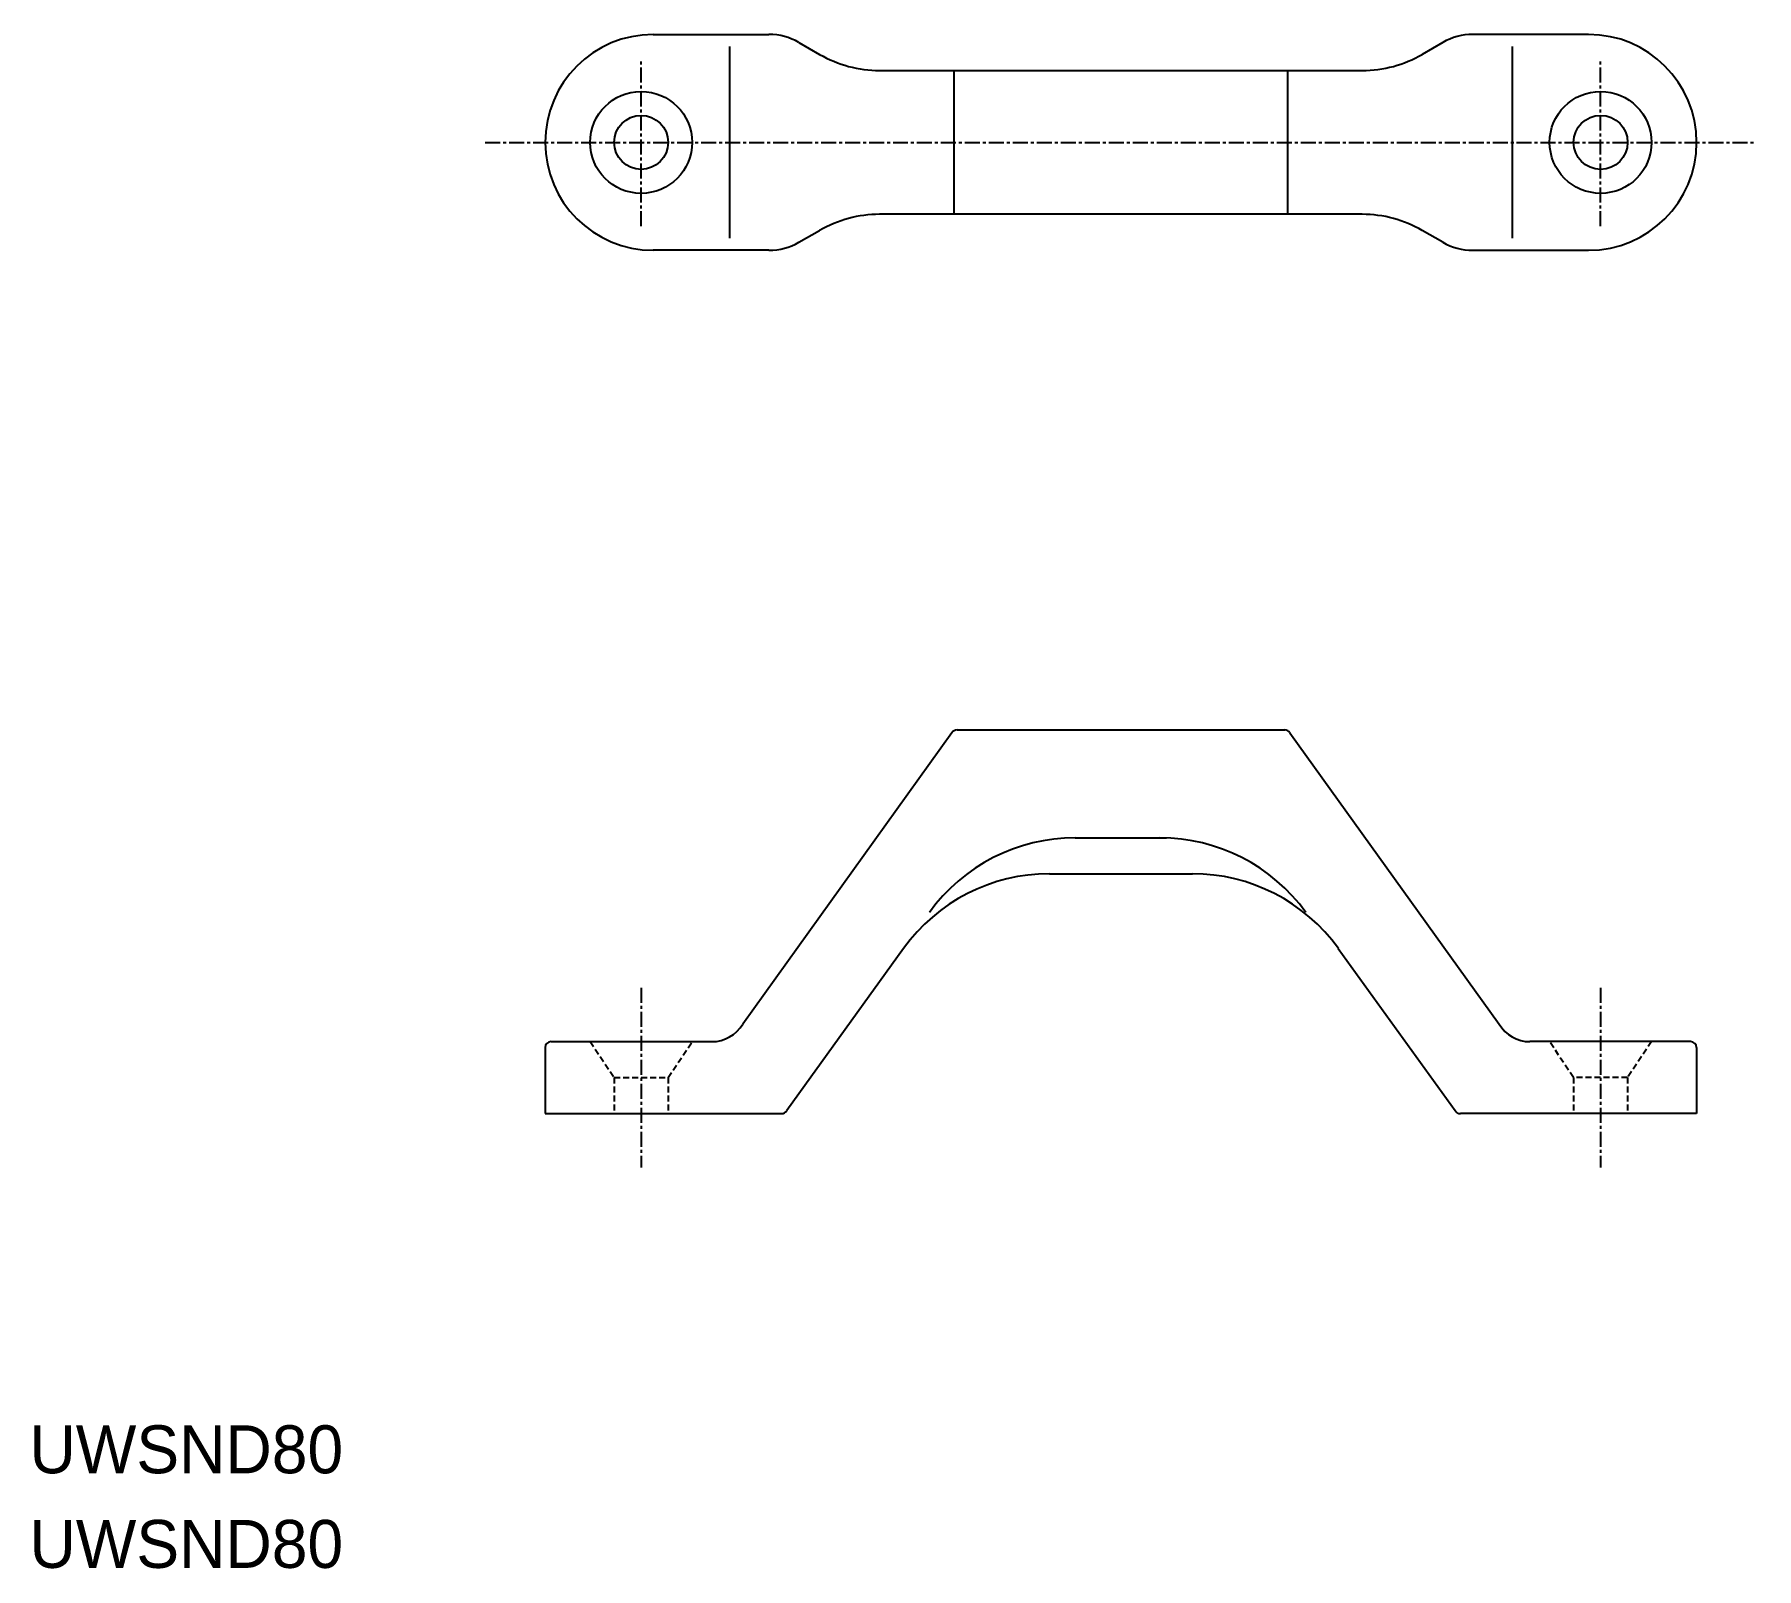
# Model space of a CAD drawing. Extents: x -9718 to -9575, y -486 to -358.
import ezdxf

# ---------------------------------------------------------------- set-up
doc = ezdxf.new("R2010")
doc.units = 0
doc.linetypes.add('CENTER', pattern=[2, 1.25, -0.25, 0.25, -0.25])
doc.linetypes.add('DASHED', pattern=[0.75, 0.5, -0.25])
doc.layers.get('0').update_dxf_attribs({"linetype": 'CONTINUOUS'})
doc.layers.add('CENTER', color=1, linetype='CENTER')

msp = doc.modelspace()

# ---------------------------------------------------------------- linework, layer by layer
at = {"color": 7, "linetype": 'CONTINUOUS'}
for p, q in [((-9666.88, -358.44), (-9657.22, -358.44)), ((-9588.88, -358.44), (-9598.54, -358.44)), ((-9660.51, -359.44), (-9660.51, -375.44)), ((-9654.72, -359.11), (-9653, -360.1)), ((-9601.04, -359.11), (-9602.75, -360.1)), ((-9595.25, -359.44), (-9595.25, -375.44)), ((-9648, -361.44), (-9607.75, -361.44)), ((-9641.79, -373.44), (-9641.79, -361.44)), ((-9613.97, -373.44), (-9613.97, -361.44)), ((-9607.75, -373.44), (-9648, -373.44)), ((-9654.72, -375.77), (-9653, -374.78)), ((-9601.04, -375.77), (-9602.75, -374.78)), ((-9657.22, -376.44), (-9666.88, -376.44)), ((-9598.54, -376.44), (-9588.88, -376.44)), ((-9641.97, -416.68), (-9659.41, -440.97)), ((-9641.54, -416.44), (-9614.22, -416.44)), ((-9613.79, -416.68), (-9596.34, -440.97)), ((-9631.68, -425.44), (-9624.08, -425.44)), ((-9633.84, -428.44), (-9621.91, -428.44)), ((-9646.01, -434.67), (-9655.74, -448.17)), ((-9609.75, -434.67), (-9600.02, -448.17)), ((-9675.88, -442.94), (-9675.88, -448.44)), ((-9675.38, -442.44), (-9661.99, -442.44)), ((-9580.38, -442.44), (-9593.77, -442.44)), ((-9579.88, -442.94), (-9579.88, -448.44)), ((-9675.88, -448.44), (-9656.18, -448.44)), ((-9579.88, -448.44), (-9599.57, -448.44))]:
    msp.add_line(p, q, dxfattribs=at)
at = {"color": 3, "linetype": 'DASHED'}
for p, q in [((-9672.13, -442.44), (-9670.13, -445.44)), ((-9665.63, -445.44), (-9663.63, -442.44)), ((-9590.13, -445.44), (-9592.13, -442.44)), ((-9583.63, -442.44), (-9585.63, -445.44)), ((-9670.13, -445.44), (-9670.13, -448.44)), ((-9670.13, -445.44), (-9665.63, -445.44)), ((-9665.63, -445.44), (-9665.63, -448.44)), ((-9585.63, -445.44), (-9590.13, -445.44)), ((-9590.13, -445.44), (-9590.13, -448.44)), ((-9585.63, -445.44), (-9585.63, -448.44))]:
    msp.add_line(p, q, dxfattribs=at)
at = {"color": 7, "linetype": 'CONTINUOUS'}
for centre, radius in [((-9667.88, -367.44), 4.25), ((-9587.88, -367.44), 4.25), ((-9667.88, -367.44), 2.25), ((-9587.88, -367.44), 2.25)]:
    msp.add_circle(centre, radius, dxfattribs=at)
for centre, radius, start, end in [((-9666.88, -367.44), 9, 90, 270), ((-9657.22, -363.44), 5, 60, 90), ((-9598.54, -363.44), 5, 90, 120), ((-9588.88, -367.44), 9, 270, 90), ((-9648, -351.44), 10, 240, 270), ((-9607.75, -351.44), 10, 270, 300), ((-9648, -383.44), 10, 90, 120), ((-9607.75, -383.44), 10, 60, 90), ((-9657.22, -371.44), 5, 270, 300), ((-9598.54, -371.44), 5, 240, 270), ((-9641.54, -416.94), 0.5, 90, 149.2645), ((-9614.22, -416.94), 0.5, 30.7355, 90), ((-9631.68, -440.44), 15, 90, 144.2217), ((-9624.62, -440.44), 15, 35.7786, 90), ((-9633.84, -443.44), 15, 90, 144.2217), ((-9621.91, -443.44), 15, 35.7786, 90), ((-9661.99, -439.44), 3, 270, 329.2645), ((-9593.77, -439.44), 3, 210.7355, 270), ((-9675.38, -442.94), 0.5, 90, 180), ((-9580.38, -442.94), 0.5, 0, 90), ((-9656.18, -447.94), 0.5, 270, 332.7447), ((-9599.57, -447.94), 0.5, 207.2553, 270)]:
    msp.add_arc(centre, radius, start, end, dxfattribs=at)
at = {"layer": 'CENTER', "color": 1, "linetype": 'CENTER'}
for p, q in [((-9667.88, -374.44), (-9667.88, -360.44)), ((-9587.88, -374.44), (-9587.88, -360.44)), ((-9680.88, -367.44), (-9574.88, -367.44)), ((-9667.88, -437.95), (-9667.88, -452.93)), ((-9587.88, -437.95), (-9587.88, -452.93))]:
    msp.add_line(p, q, dxfattribs=at)

# ---------------------------------------------------------------- texts
for p in [(-9718.88, -478.44), (-9718.88, -486.33)]:
    msp.add_text('UWSND80', height=4).set_placement(p)

doc.saveas('drawing.dxf')
